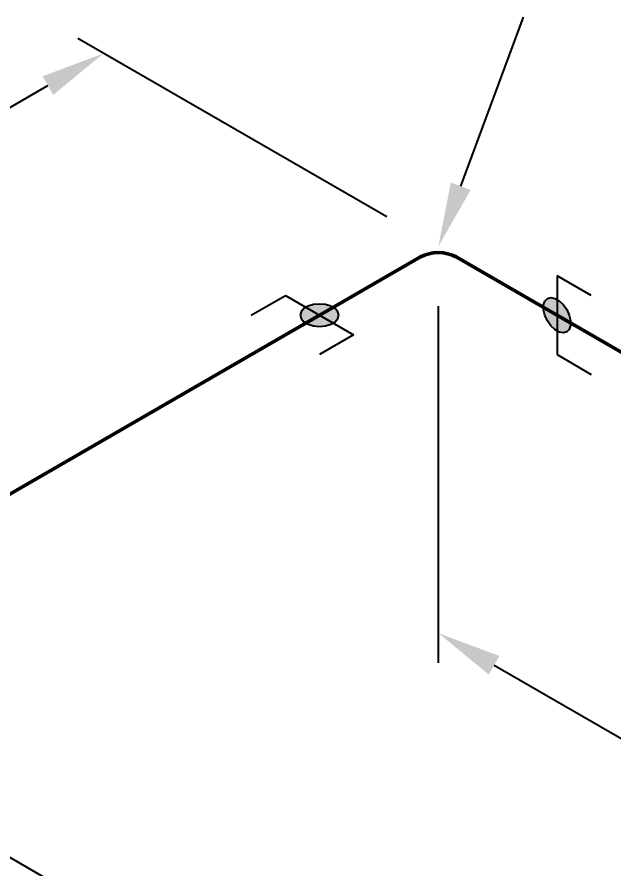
# Model space of a CAD drawing. Header units: millimetres. Extents: x 0 to 594, y 0 to 420.
# Drawn here: x 176.93 to 200.11, y 291.94 to 325 of the extents above; entities that cross this region are included whole.
import ezdxf
from ezdxf import colors
from ezdxf.entities.mleader import LeaderData, LeaderLine
from ezdxf.math import Vec2, Vec3

# ---------------------------------------------------------------- set-up
doc = ezdxf.new("R2010")
doc.units = ezdxf.units.MM
doc.header["$LTSCALE"] = 0.25
for name, color, linetype in [('용접', 1, 'Continuous'), ('주석', 7, 'Continuous'), ('치수', 1, 'Continuous')]:
    doc.layers.add(name, color=color, linetype=linetype)
doc.layers.add('파이프 작은 보어', color=30, linetype='Continuous', lineweight=50)
doc.styles.add('AdskIsoMetric', font='arial.ttf', dxfattribs={"width": 0.8, "height": 2.5})
doc.styles.add('AdskIsoMetric-30', font='arial.ttf', dxfattribs={"width": 0.8, "height": 2.5})
doc.styles.get("Standard").update_dxf_attribs({"font": 'arial.ttf'})
doc.dimstyles.new('AdskIsoMetric', dxfattribs={"dimtxt": 2.5, "dimasz": 2.5, "dimexe": 1, "dimexo": 2, "dimgap": 0.8, "dimtad": 1, "dimdec": 0, "dimrnd": 1, "dimzin": 0, "dimdsep": 46, "dimtxsty": 'AdskIsoMetric', "dimcen": 0, "dimclrt": 7, "dimadec": 0, "dimazin": 0, "dimtfac": 1, "dimtdec": 0, "dimtmove": 1, "dimatfit": 3, "dimfxl": 0, "dimfrac": 2, "dimtolj": 1, "dimtzin": 0, "dimarcsym": 0})

# ---------------------------------------------------------------- blocks, each defined once
blk = doc.blocks.new('*D65')
at = {"layer": 'Defpoints', "color": 0}
for p in [(193.288, 316.091), (214.207, 304.013), (214.207, 289.013)]:
    blk.add_point(p, dxfattribs=at)
at = {"layer": '치수', "color": 0, "lineweight": -2}
for p, q in [((193.288, 313.781), (193.288, 299.936)), ((214.207, 301.704), (214.207, 287.858)), ((195.453, 299.841), (212.042, 290.263))]:
    blk.add_line(p, q, dxfattribs=at)
at = {"layer": '치수', "color": 0}
for points in [[(195.662, 300.202), (195.245, 299.48), (193.288, 301.091)], [(212.25, 290.624), (211.834, 289.902), (214.207, 289.013)]]:
    blk.add_solid(points, dxfattribs=at)
at = {"layer": '치수', "color": 7, "insert": (203.748, 297.644), "char_height": 2.5, "attachment_point": 5, "rotation": 330, "style": 'AdskIsoMetric-30'}
blk.add_mtext('\\A1;424', dxfattribs=at)
blk = doc.blocks.new('*D66')
at = {"layer": 'Defpoints', "color": 0}
for p in [(180.298, 323.591), (193.288, 316.091), (151.45, 291.936)]:
    blk.add_point(p, dxfattribs=at)
at = {"layer": '치수', "color": 0, "lineweight": -2}
for p, q in [((191.288, 317.245), (179.298, 324.168)), ((140.625, 300.686), (178.133, 322.341))]:
    blk.add_line(p, q, dxfattribs=at)
at = {"layer": '치수', "color": 0}
for points in [[(177.924, 322.702), (178.341, 321.98), (180.298, 323.591)], [(140.416, 301.046), (140.833, 300.325), (138.46, 299.436)]]:
    blk.add_solid(points, dxfattribs=at)
at = {"layer": '치수', "color": 7, "insert": (157.112, 312.822), "char_height": 2.5, "attachment_point": 5, "rotation": 30, "style": 'AdskIsoMetric-30'}
blk.add_mtext('\\A1;1034', dxfattribs=at)
blk = doc.blocks.new('*D74')
at = {"layer": 'Defpoints', "color": 0}
for p in [(151.45, 306.936), (151.45, 291.936), (193.288, 267.78)]:
    blk.add_point(p, dxfattribs=at)
at = {"layer": '치수', "color": 0, "lineweight": -2}
for p, q in [((151.45, 294.245), (151.45, 308.09)), ((191.123, 284.03), (153.615, 305.686)), ((193.288, 270.09), (193.288, 283.935))]:
    blk.add_line(p, q, dxfattribs=at)
at = {"layer": '치수', "color": 0}
for points in [[(153.823, 306.046), (153.407, 305.325), (151.45, 306.936)], [(191.331, 284.391), (190.915, 283.67), (193.288, 282.78)]]:
    blk.add_solid(points, dxfattribs=at)
at = {"layer": '치수', "color": 7, "insert": (172.369, 297.476), "char_height": 2.5, "attachment_point": 5, "rotation": 330, "style": 'AdskIsoMetric-30'}
blk.add_mtext('\\A1;894', dxfattribs=at)
blk = doc.blocks.new('엘보우-17-Iso2DSkew90')
at = {"color": 0, "linetype": 'ByBlock', "lineweight": -2, "extrusion": (3.07394e-10, -0.816497, -0.57735)}
for p, q in [((-5.303, -3.062), (-0.691, -0.399)), ((0.691, -0.399), (5.303, -3.062))]:
    blk.add_line(p, q, dxfattribs=at)
at = {"linetype": 'ByBlock', "extrusion": (4.92634e-17, 1.11022e-16, -1)}
blk.add_ellipse((0, -0.798), major_axis=(-0.977, 0), ratio=0.57735, start_param=0.785398, end_param=2.356194, dxfattribs=at)
blk = doc.blocks.new('SocketWeld-2-IsoRight')
blk.add_hatch(color=256).paths.add_polyline_path([(0.0055, -0.0435), (0.0057, -0.0436), (0.006, -0.0436), (0.0062, -0.0436), (0.0064, -0.0437), (0.0066, -0.0437), (0.0068, -0.0438), (0.007, -0.0438), (0.0072, -0.0439), (0.0075, -0.0439), (0.0077, -0.0439), (0.0079, -0.044), (0.0081, -0.044), (0.0083, -0.0441), (0.0085, -0.0441), (0.0088, -0.0442), (0.009, -0.0442), (0.0092, -0.0443), (0.0094, -0.0443), (0.0096, -0.0443), (0.0098, -0.0444), (0.01, -0.0444), (0.0103, -0.0445), (0.0105, -0.0445), (0.0107, -0.0446), (0.0109, -0.0446), (0.0111, -0.0446), (0.0113, -0.0447), (0.0115, -0.0447), (0.0118, -0.0448), (0.012, -0.0448), (0.0122, -0.0449), (0.0124, -0.0449), (0.0126, -0.0449), (0.0128, -0.045), (0.013, -0.045), (0.0133, -0.0451), (0.0135, -0.0451), (0.0137, -0.0452), (0.0139, -0.0452), (0.0141, -0.0453), (0.0143, -0.0453), (0.0145, -0.0453), (0.0148, -0.0454), (0.015, -0.0454), (0.0152, -0.0455), (0.0154, -0.0455), (0.0156, -0.0456), (0.0158, -0.0456), (0.0161, -0.0456), (0.0161, -0.0456), (0.0162, -0.0456), (0.0164, -0.0455), (0.0166, -0.0455), (0.0168, -0.0455), (0.017, -0.0454), (0.0171, -0.0454), (0.0173, -0.0453), (0.0175, -0.0453), (0.0177, -0.0452), (0.0179, -0.0452), (0.0181, -0.0451), (0.0182, -0.0451), (0.0184, -0.045), (0.0186, -0.045), (0.0188, -0.0449), (0.019, -0.0449), (0.0192, -0.0448), (0.0193, -0.0448), (0.0195, -0.0447), (0.0197, -0.0447), (0.0199, -0.0446), (0.0201, -0.0446), (0.0203, -0.0445), (0.0204, -0.0445), (0.0206, -0.0444), (0.0208, -0.0444), (0.021, -0.0444), (0.0212, -0.0443), (0.0213, -0.0443), (0.0215, -0.0442), (0.0217, -0.0442), (0.0219, -0.0441), (0.0221, -0.0441), (0.0223, -0.044), (0.0224, -0.044), (0.0226, -0.0439), (0.0228, -0.0439), (0.023, -0.0438), (0.0232, -0.0438), (0.0234, -0.0437), (0.0235, -0.0437), (0.0237, -0.0436), (0.0239, -0.0436), (0.0241, -0.0435), (0.0243, -0.0435), (0.0245, -0.0434), (0.0246, -0.0434), (0.0248, -0.0433), (0.025, -0.0433), (0.025, -0.0433), (0.0251, -0.0432), (0.0253, -0.043), (0.0254, -0.0429), (0.0255, -0.0428), (0.0257, -0.0426), (0.0258, -0.0425), (0.0259, -0.0424), (0.0261, -0.0422), (0.0262, -0.0421), (0.0263, -0.042), (0.0265, -0.0418), (0.0266, -0.0417), (0.0267, -0.0416), (0.0269, -0.0414), (0.027, -0.0413), (0.0271, -0.0412), (0.0273, -0.041), (0.0274, -0.0409), (0.0275, -0.0408), (0.0277, -0.0406), (0.0278, -0.0405), (0.0279, -0.0403), (0.0281, -0.0402), (0.0282, -0.0401), (0.0283, -0.0399), (0.0284, -0.0398), (0.0286, -0.0397), (0.0287, -0.0395), (0.0288, -0.0394), (0.029, -0.0393), (0.0291, -0.0391), (0.0292, -0.039), (0.0294, -0.0389), (0.0295, -0.0387), (0.0296, -0.0386), (0.0298, -0.0385), (0.0299, -0.0383), (0.03, -0.0382), (0.0302, -0.0381), (0.0303, -0.0379), (0.0304, -0.0378), (0.0306, -0.0377), (0.0307, -0.0375), (0.0308, -0.0374), (0.031, -0.0373), (0.0311, -0.0371), (0.0312, -0.037), (0.0314, -0.0369), (0.0315, -0.0367), (0.0315, -0.0367), (0.0316, -0.0365), (0.0316, -0.0363), (0.0317, -0.0361), (0.0318, -0.0359), (0.0319, -0.0357), (0.0319, -0.0355), (0.032, -0.0353), (0.0321, -0.0351), (0.0321, -0.0349), (0.0322, -0.0346), (0.0323, -0.0344), (0.0323, -0.0342), (0.0324, -0.034), (0.0325, -0.0338), (0.0325, -0.0336), (0.0326, -0.0334), (0.0327, -0.0332), (0.0328, -0.033), (0.0328, -0.0328), (0.0329, -0.0326), (0.033, -0.0324), (0.033, -0.0322), (0.0331, -0.0319), (0.0332, -0.0317), (0.0332, -0.0315), (0.0333, -0.0313), (0.0334, -0.0311), (0.0335, -0.0309), (0.0335, -0.0307), (0.0336, -0.0305), (0.0337, -0.0303), (0.0337, -0.0301), (0.0338, -0.0299), (0.0339, -0.0297), (0.0339, -0.0295), (0.034, -0.0292), (0.0341, -0.029), (0.0342, -0.0288), (0.0342, -0.0286), (0.0343, -0.0284), (0.0344, -0.0282), (0.0344, -0.028), (0.0345, -0.0278), (0.0346, -0.0276), (0.0346, -0.0274), (0.0347, -0.0272), (0.0348, -0.027), (0.0349, -0.0268), (0.0349, -0.0265), (0.0349, -0.0265), (0.0349, -0.0263), (0.0349, -0.026), (0.0349, -0.0258), (0.0349, -0.0255), (0.0349, -0.0252), (0.0349, -0.025), (0.0349, -0.0247), (0.0349, -0.0245), (0.0349, -0.0242), (0.0349, -0.0239), (0.0349, -0.0237), (0.0349, -0.0234), (0.0349, -0.0232), (0.0349, -0.0229), (0.0349, -0.0226), (0.0349, -0.0224), (0.0349, -0.0221), (0.0349, -0.0219), (0.0349, -0.0216), (0.0349, -0.0213), (0.0349, -0.0211), (0.0349, -0.0208), (0.0349, -0.0206), (0.0349, -0.0203), (0.0349, -0.02), (0.0349, -0.0198), (0.0349, -0.0195), (0.0349, -0.0192), (0.0349, -0.019), (0.0349, -0.0187), (0.0349, -0.0185), (0.0349, -0.0182), (0.0349, -0.0179), (0.0349, -0.0177), (0.0349, -0.0174), (0.0349, -0.0172), (0.0349, -0.0169), (0.0349, -0.0166), (0.0349, -0.0164), (0.0349, -0.0161), (0.0349, -0.0159), (0.0349, -0.0156), (0.0349, -0.0153), (0.0349, -0.0151), (0.0349, -0.0148), (0.0349, -0.0146), (0.0349, -0.0143), (0.0349, -0.014), (0.0349, -0.0138), (0.0349, -0.0138), (0.0349, -0.0135), (0.0348, -0.0132), (0.0347, -0.0129), (0.0346, -0.0126), (0.0346, -0.0123), (0.0345, -0.012), (0.0344, -0.0118), (0.0344, -0.0115), (0.0343, -0.0112), (0.0342, -0.0109), (0.0342, -0.0106), (0.0341, -0.0103), (0.034, -0.01), (0.0339, -0.0097), (0.0339, -0.0095), (0.0338, -0.0092), (0.0337, -0.0089), (0.0337, -0.0086), (0.0336, -0.0083), (0.0335, -0.008), (0.0335, -0.0077), (0.0334, -0.0074), (0.0333, -0.0071), (0.0332, -0.0069), (0.0332, -0.0066), (0.0331, -0.0063), (0.033, -0.006), (0.033, -0.0057), (0.0329, -0.0054), (0.0328, -0.0051), (0.0328, -0.0048), (0.0327, -0.0046), (0.0326, -0.0043), (0.0325, -0.004), (0.0325, -0.0037), (0.0324, -0.0034), (0.0323, -0.0031), (0.0323, -0.0028), (0.0322, -0.0025), (0.0321, -0.0022), (0.0321, -0.002), (0.032, -0.0017), (0.0319, -0.0014), (0.0319, -0.0011), (0.0318, -0.0008), (0.0317, -0.0005), (0.0316, -0.0002), (0.0316, 0.0001), (0.0315, 0.0003), (0.0315, 0.0003), (0.0314, 0.0006), (0.0312, 0.0009), (0.0311, 0.0012), (0.031, 0.0015), (0.0308, 0.0018), (0.0307, 0.0021), (0.0306, 0.0024), (0.0304, 0.0026), (0.0303, 0.0029), (0.0302, 0.0032), (0.03, 0.0035), (0.0299, 0.0038), (0.0298, 0.0041), (0.0296, 0.0044), (0.0295, 0.0047), (0.0294, 0.0049), (0.0292, 0.0052), (0.0291, 0.0055), (0.029, 0.0058), (0.0288, 0.0061), (0.0287, 0.0064), (0.0286, 0.0067), (0.0284, 0.007), (0.0283, 0.0072), (0.0282, 0.0075), (0.0281, 0.0078), (0.0279, 0.0081), (0.0278, 0.0084), (0.0277, 0.0087), (0.0275, 0.009), (0.0274, 0.0093), (0.0273, 0.0095), (0.0271, 0.0098), (0.027, 0.0101), (0.0269, 0.0104), (0.0267, 0.0107), (0.0266, 0.011), (0.0265, 0.0113), (0.0263, 0.0116), (0.0262, 0.0118), (0.0261, 0.0121), (0.0259, 0.0124), (0.0258, 0.0127), (0.0257, 0.013), (0.0255, 0.0133), (0.0254, 0.0136), (0.0253, 0.0139), (0.0251, 0.0141), (0.025, 0.0144), (0.025, 0.0144), (0.0248, 0.0147), (0.0246, 0.015), (0.0245, 0.0152), (0.0243, 0.0155), (0.0241, 0.0157), (0.0239, 0.016), (0.0237, 0.0162), (0.0235, 0.0165), (0.0234, 0.0168), (0.0232, 0.017), (0.023, 0.0173), (0.0228, 0.0175), (0.0226, 0.0178), (0.0224, 0.0181), (0.0223, 0.0183), (0.0221, 0.0186), (0.0219, 0.0188), (0.0217, 0.0191), (0.0215, 0.0193), (0.0213, 0.0196), (0.0212, 0.0199), (0.021, 0.0201), (0.0208, 0.0204), (0.0206, 0.0206), (0.0204, 0.0209), (0.0203, 0.0212), (0.0201, 0.0214), (0.0199, 0.0217), (0.0197, 0.0219), (0.0195, 0.0222), (0.0193, 0.0225), (0.0192, 0.0227), (0.019, 0.023), (0.0188, 0.0232), (0.0186, 0.0235), (0.0184, 0.0237), (0.0182, 0.024), (0.0181, 0.0243), (0.0179, 0.0245), (0.0177, 0.0248), (0.0175, 0.025), (0.0173, 0.0253), (0.0171, 0.0256), (0.017, 0.0258), (0.0168, 0.0261), (0.0166, 0.0263), (0.0164, 0.0266), (0.0162, 0.0268), (0.0161, 0.0271), (0.0161, 0.0271), (0.0158, 0.0273), (0.0156, 0.0275), (0.0154, 0.0277), (0.0152, 0.0279), (0.015, 0.0281), (0.0148, 0.0283), (0.0145, 0.0285), (0.0143, 0.0287), (0.0141, 0.0289), (0.0139, 0.0292), (0.0137, 0.0294), (0.0135, 0.0296), (0.0133, 0.0298), (0.013, 0.03), (0.0128, 0.0302), (0.0126, 0.0304), (0.0124, 0.0306), (0.0122, 0.0308), (0.012, 0.031), (0.0118, 0.0312), (0.0115, 0.0314), (0.0113, 0.0316), (0.0111, 0.0318), (0.0109, 0.032), (0.0107, 0.0322), (0.0105, 0.0324), (0.0103, 0.0326), (0.01, 0.0328), (0.0098, 0.033), (0.0096, 0.0332), (0.0094, 0.0334), (0.0092, 0.0337), (0.009, 0.0339), (0.0088, 0.0341), (0.0085, 0.0343), (0.0083, 0.0345), (0.0081, 0.0347), (0.0079, 0.0349), (0.0077, 0.0351), (0.0075, 0.0353), (0.0072, 0.0355), (0.007, 0.0357), (0.0068, 0.0359), (0.0066, 0.0361), (0.0064, 0.0363), (0.0062, 0.0365), (0.006, 0.0367), (0.0057, 0.0369), (0.0055, 0.0371), (0.0055, 0.0371), (0.0053, 0.0373), (0.0051, 0.0374), (0.0049, 0.0375), (0.0046, 0.0377), (0.0044, 0.0378), (0.0042, 0.0379), (0.004, 0.038), (0.0037, 0.0382), (0.0035, 0.0383), (0.0033, 0.0384), (0.003, 0.0386), (0.0028, 0.0387), (0.0026, 0.0388), (0.0024, 0.039), (0.0021, 0.0391), (0.0019, 0.0392), (0.0017, 0.0393), (0.0015, 0.0395), (0.0012, 0.0396), (0.001, 0.0397), (0.0008, 0.0399), (0.0006, 0.04), (0.0003, 0.0401), (0.0001, 0.0403), (-0.0001, 0.0404), (-0.0003, 0.0405), (-0.0006, 0.0406), (-0.0008, 0.0408), (-0.001, 0.0409), (-0.0012, 0.041), (-0.0015, 0.0412), (-0.0017, 0.0413), (-0.0019, 0.0414), (-0.0021, 0.0416), (-0.0024, 0.0417), (-0.0026, 0.0418), (-0.0028, 0.042), (-0.003, 0.0421), (-0.0033, 0.0422), (-0.0035, 0.0423), (-0.0037, 0.0425), (-0.004, 0.0426), (-0.0042, 0.0427), (-0.0044, 0.0429), (-0.0046, 0.043), (-0.0049, 0.0431), (-0.0051, 0.0433), (-0.0053, 0.0434), (-0.0055, 0.0435), (-0.0055, 0.0435), (-0.0057, 0.0436), (-0.006, 0.0436), (-0.0062, 0.0436), (-0.0064, 0.0437), (-0.0066, 0.0437), (-0.0068, 0.0438), (-0.007, 0.0438), (-0.0072, 0.0439), (-0.0075, 0.0439), (-0.0077, 0.0439), (-0.0079, 0.044), (-0.0081, 0.044), (-0.0083, 0.0441), (-0.0085, 0.0441), (-0.0088, 0.0442), (-0.009, 0.0442), (-0.0092, 0.0443), (-0.0094, 0.0443), (-0.0096, 0.0443), (-0.0098, 0.0444), (-0.01, 0.0444), (-0.0103, 0.0445), (-0.0105, 0.0445), (-0.0107, 0.0446), (-0.0109, 0.0446), (-0.0111, 0.0446), (-0.0113, 0.0447), (-0.0115, 0.0447), (-0.0118, 0.0448), (-0.012, 0.0448), (-0.0122, 0.0449), (-0.0124, 0.0449), (-0.0126, 0.0449), (-0.0128, 0.045), (-0.013, 0.045), (-0.0133, 0.0451), (-0.0135, 0.0451), (-0.0137, 0.0452), (-0.0139, 0.0452), (-0.0141, 0.0453), (-0.0143, 0.0453), (-0.0145, 0.0453), (-0.0148, 0.0454), (-0.015, 0.0454), (-0.0152, 0.0455), (-0.0154, 0.0455), (-0.0156, 0.0456), (-0.0158, 0.0456), (-0.0161, 0.0456), (-0.0161, 0.0456), (-0.0162, 0.0456), (-0.0164, 0.0455), (-0.0166, 0.0455), (-0.0168, 0.0455), (-0.017, 0.0454), (-0.0171, 0.0454), (-0.0173, 0.0453), (-0.0175, 0.0453), (-0.0177, 0.0452), (-0.0179, 0.0452), (-0.0181, 0.0451), (-0.0182, 0.0451), (-0.0184, 0.045), (-0.0186, 0.045), (-0.0188, 0.0449), (-0.019, 0.0449), (-0.0192, 0.0448), (-0.0193, 0.0448), (-0.0195, 0.0447), (-0.0197, 0.0447), (-0.0199, 0.0446), (-0.0201, 0.0446), (-0.0203, 0.0445), (-0.0204, 0.0445), (-0.0206, 0.0444), (-0.0208, 0.0444), (-0.021, 0.0444), (-0.0212, 0.0443), (-0.0213, 0.0443), (-0.0215, 0.0442), (-0.0217, 0.0442), (-0.0219, 0.0441), (-0.0221, 0.0441), (-0.0223, 0.044), (-0.0224, 0.044), (-0.0226, 0.0439), (-0.0228, 0.0439), (-0.023, 0.0438), (-0.0232, 0.0438), (-0.0234, 0.0437), (-0.0235, 0.0437), (-0.0237, 0.0436), (-0.0239, 0.0436), (-0.0241, 0.0435), (-0.0243, 0.0435), (-0.0245, 0.0434), (-0.0246, 0.0434), (-0.0248, 0.0433), (-0.025, 0.0433), (-0.025, 0.0433), (-0.0251, 0.0432), (-0.0253, 0.043), (-0.0254, 0.0429), (-0.0255, 0.0428), (-0.0257, 0.0426), (-0.0258, 0.0425), (-0.0259, 0.0424), (-0.0261, 0.0422), (-0.0262, 0.0421), (-0.0263, 0.042), (-0.0265, 0.0418), (-0.0266, 0.0417), (-0.0267, 0.0416), (-0.0269, 0.0414), (-0.027, 0.0413), (-0.0271, 0.0412), (-0.0273, 0.041), (-0.0274, 0.0409), (-0.0275, 0.0408), (-0.0277, 0.0406), (-0.0278, 0.0405), (-0.0279, 0.0403), (-0.0281, 0.0402), (-0.0282, 0.0401), (-0.0283, 0.0399), (-0.0284, 0.0398), (-0.0286, 0.0397), (-0.0287, 0.0395), (-0.0288, 0.0394), (-0.029, 0.0393), (-0.0291, 0.0391), (-0.0292, 0.039), (-0.0294, 0.0389), (-0.0295, 0.0387), (-0.0296, 0.0386), (-0.0298, 0.0385), (-0.0299, 0.0383), (-0.03, 0.0382), (-0.0302, 0.0381), (-0.0303, 0.0379), (-0.0304, 0.0378), (-0.0306, 0.0377), (-0.0307, 0.0375), (-0.0308, 0.0374), (-0.031, 0.0373), (-0.0311, 0.0371), (-0.0312, 0.037), (-0.0314, 0.0369), (-0.0315, 0.0367), (-0.0315, 0.0367), (-0.0316, 0.0365), (-0.0316, 0.0363), (-0.0317, 0.0361), (-0.0318, 0.0359), (-0.0319, 0.0357), (-0.0319, 0.0355), (-0.032, 0.0353), (-0.0321, 0.0351), (-0.0321, 0.0349), (-0.0322, 0.0346), (-0.0323, 0.0344), (-0.0323, 0.0342), (-0.0324, 0.034), (-0.0325, 0.0338), (-0.0325, 0.0336), (-0.0326, 0.0334), (-0.0327, 0.0332), (-0.0328, 0.033), (-0.0328, 0.0328), (-0.0329, 0.0326), (-0.033, 0.0324), (-0.033, 0.0322), (-0.0331, 0.0319), (-0.0332, 0.0317), (-0.0332, 0.0315), (-0.0333, 0.0313), (-0.0334, 0.0311), (-0.0335, 0.0309), (-0.0335, 0.0307), (-0.0336, 0.0305), (-0.0337, 0.0303), (-0.0337, 0.0301), (-0.0338, 0.0299), (-0.0339, 0.0297), (-0.0339, 0.0295), (-0.034, 0.0292), (-0.0341, 0.029), (-0.0342, 0.0288), (-0.0342, 0.0286), (-0.0343, 0.0284), (-0.0344, 0.0282), (-0.0344, 0.028), (-0.0345, 0.0278), (-0.0346, 0.0276), (-0.0346, 0.0274), (-0.0347, 0.0272), (-0.0348, 0.027), (-0.0349, 0.0268), (-0.0349, 0.0265), (-0.0349, 0.0265), (-0.0349, 0.0263), (-0.0349, 0.026), (-0.0349, 0.0258), (-0.0349, 0.0255), (-0.0349, 0.0252), (-0.0349, 0.025), (-0.0349, 0.0247), (-0.0349, 0.0245), (-0.0349, 0.0242), (-0.0349, 0.0239), (-0.0349, 0.0237), (-0.0349, 0.0234), (-0.0349, 0.0232), (-0.0349, 0.0229), (-0.0349, 0.0226), (-0.0349, 0.0224), (-0.0349, 0.0221), (-0.0349, 0.0219), (-0.0349, 0.0216), (-0.0349, 0.0213), (-0.0349, 0.0211), (-0.0349, 0.0208), (-0.0349, 0.0206), (-0.0349, 0.0203), (-0.0349, 0.02), (-0.0349, 0.0198), (-0.0349, 0.0195), (-0.0349, 0.0192), (-0.0349, 0.019), (-0.0349, 0.0187), (-0.0349, 0.0185), (-0.0349, 0.0182), (-0.0349, 0.0179), (-0.0349, 0.0177), (-0.0349, 0.0174), (-0.0349, 0.0172), (-0.0349, 0.0169), (-0.0349, 0.0166), (-0.0349, 0.0164), (-0.0349, 0.0161), (-0.0349, 0.0159), (-0.0349, 0.0156), (-0.0349, 0.0153), (-0.0349, 0.0151), (-0.0349, 0.0148), (-0.0349, 0.0146), (-0.0349, 0.0143), (-0.0349, 0.014), (-0.0349, 0.0138), (-0.0349, 0.0138), (-0.0349, 0.0135), (-0.0348, 0.0132), (-0.0347, 0.0129), (-0.0346, 0.0126), (-0.0346, 0.0123), (-0.0345, 0.012), (-0.0344, 0.0118), (-0.0344, 0.0115), (-0.0343, 0.0112), (-0.0342, 0.0109), (-0.0342, 0.0106), (-0.0341, 0.0103), (-0.034, 0.01), (-0.0339, 0.0097), (-0.0339, 0.0095), (-0.0338, 0.0092), (-0.0337, 0.0089), (-0.0337, 0.0086), (-0.0336, 0.0083), (-0.0335, 0.008), (-0.0335, 0.0077), (-0.0334, 0.0074), (-0.0333, 0.0071), (-0.0332, 0.0069), (-0.0332, 0.0066), (-0.0331, 0.0063), (-0.033, 0.006), (-0.033, 0.0057), (-0.0329, 0.0054), (-0.0328, 0.0051), (-0.0328, 0.0048), (-0.0327, 0.0046), (-0.0326, 0.0043), (-0.0325, 0.004), (-0.0325, 0.0037), (-0.0324, 0.0034), (-0.0323, 0.0031), (-0.0323, 0.0028), (-0.0322, 0.0025), (-0.0321, 0.0022), (-0.0321, 0.002), (-0.032, 0.0017), (-0.0319, 0.0014), (-0.0319, 0.0011), (-0.0318, 0.0008), (-0.0317, 0.0005), (-0.0316, 0.0002), (-0.0316, -0.0001), (-0.0315, -0.0003), (-0.0315, -0.0003), (-0.0314, -0.0006), (-0.0312, -0.0009), (-0.0311, -0.0012), (-0.031, -0.0015), (-0.0308, -0.0018), (-0.0307, -0.0021), (-0.0306, -0.0024), (-0.0304, -0.0026), (-0.0303, -0.0029), (-0.0302, -0.0032), (-0.03, -0.0035), (-0.0299, -0.0038), (-0.0298, -0.0041), (-0.0296, -0.0044), (-0.0295, -0.0047), (-0.0294, -0.0049), (-0.0292, -0.0052), (-0.0291, -0.0055), (-0.029, -0.0058), (-0.0288, -0.0061), (-0.0287, -0.0064), (-0.0286, -0.0067), (-0.0284, -0.007), (-0.0283, -0.0072), (-0.0282, -0.0075), (-0.0281, -0.0078), (-0.0279, -0.0081), (-0.0278, -0.0084), (-0.0277, -0.0087), (-0.0275, -0.009), (-0.0274, -0.0093), (-0.0273, -0.0095), (-0.0271, -0.0098), (-0.027, -0.0101), (-0.0269, -0.0104), (-0.0267, -0.0107), (-0.0266, -0.011), (-0.0265, -0.0113), (-0.0263, -0.0116), (-0.0262, -0.0118), (-0.0261, -0.0121), (-0.0259, -0.0124), (-0.0258, -0.0127), (-0.0257, -0.013), (-0.0255, -0.0133), (-0.0254, -0.0136), (-0.0253, -0.0139), (-0.0251, -0.0141), (-0.025, -0.0144), (-0.025, -0.0144), (-0.0248, -0.0147), (-0.0246, -0.015), (-0.0245, -0.0152), (-0.0243, -0.0155), (-0.0241, -0.0157), (-0.0239, -0.016), (-0.0237, -0.0162), (-0.0235, -0.0165), (-0.0234, -0.0168), (-0.0232, -0.017), (-0.023, -0.0173), (-0.0228, -0.0175), (-0.0226, -0.0178), (-0.0224, -0.0181), (-0.0223, -0.0183), (-0.0221, -0.0186), (-0.0219, -0.0188), (-0.0217, -0.0191), (-0.0215, -0.0193), (-0.0213, -0.0196), (-0.0212, -0.0199), (-0.021, -0.0201), (-0.0208, -0.0204), (-0.0206, -0.0206), (-0.0204, -0.0209), (-0.0203, -0.0212), (-0.0201, -0.0214), (-0.0199, -0.0217), (-0.0197, -0.0219), (-0.0195, -0.0222), (-0.0193, -0.0225), (-0.0192, -0.0227), (-0.019, -0.023), (-0.0188, -0.0232), (-0.0186, -0.0235), (-0.0184, -0.0237), (-0.0182, -0.024), (-0.0181, -0.0243), (-0.0179, -0.0245), (-0.0177, -0.0248), (-0.0175, -0.025), (-0.0173, -0.0253), (-0.0171, -0.0256), (-0.017, -0.0258), (-0.0168, -0.0261), (-0.0166, -0.0263), (-0.0164, -0.0266), (-0.0162, -0.0268), (-0.0161, -0.0271), (-0.0161, -0.0271), (-0.0158, -0.0273), (-0.0156, -0.0275), (-0.0154, -0.0277), (-0.0152, -0.0279), (-0.015, -0.0281), (-0.0148, -0.0283), (-0.0145, -0.0285), (-0.0143, -0.0287), (-0.0141, -0.0289), (-0.0139, -0.0292), (-0.0137, -0.0294), (-0.0135, -0.0296), (-0.0133, -0.0298), (-0.013, -0.03), (-0.0128, -0.0302), (-0.0126, -0.0304), (-0.0124, -0.0306), (-0.0122, -0.0308), (-0.012, -0.031), (-0.0118, -0.0312), (-0.0115, -0.0314), (-0.0113, -0.0316), (-0.0111, -0.0318), (-0.0109, -0.032), (-0.0107, -0.0322), (-0.0105, -0.0324), (-0.0103, -0.0326), (-0.01, -0.0328), (-0.0098, -0.033), (-0.0096, -0.0332), (-0.0094, -0.0334), (-0.0092, -0.0337), (-0.009, -0.0339), (-0.0088, -0.0341), (-0.0085, -0.0343), (-0.0083, -0.0345), (-0.0081, -0.0347), (-0.0079, -0.0349), (-0.0077, -0.0351), (-0.0075, -0.0353), (-0.0072, -0.0355), (-0.007, -0.0357), (-0.0068, -0.0359), (-0.0066, -0.0361), (-0.0064, -0.0363), (-0.0062, -0.0365), (-0.006, -0.0367), (-0.0057, -0.0369), (-0.0055, -0.0371), (-0.0055, -0.0371), (-0.0053, -0.0373), (-0.0051, -0.0374), (-0.0049, -0.0375), (-0.0046, -0.0377), (-0.0044, -0.0378), (-0.0042, -0.0379), (-0.004, -0.038), (-0.0037, -0.0382), (-0.0035, -0.0383), (-0.0033, -0.0384), (-0.003, -0.0386), (-0.0028, -0.0387), (-0.0026, -0.0388), (-0.0024, -0.039), (-0.0021, -0.0391), (-0.0019, -0.0392), (-0.0017, -0.0393), (-0.0015, -0.0395), (-0.0012, -0.0396), (-0.001, -0.0397), (-0.0008, -0.0399), (-0.0006, -0.04), (-0.0003, -0.0401), (-0.0001, -0.0403), (0.0001, -0.0404), (0.0003, -0.0405), (0.0006, -0.0406), (0.0008, -0.0408), (0.001, -0.0409), (0.0012, -0.041), (0.0015, -0.0412), (0.0017, -0.0413), (0.0019, -0.0414), (0.0021, -0.0416), (0.0024, -0.0417), (0.0026, -0.0418), (0.0028, -0.042), (0.003, -0.0421), (0.0033, -0.0422), (0.0035, -0.0423), (0.0037, -0.0425), (0.004, -0.0426), (0.0042, -0.0427), (0.0044, -0.0429), (0.0046, -0.043), (0.0049, -0.0431), (0.0051, -0.0433), (0.0053, -0.0434)], flags=0)
at = {"color": 0, "linetype": 'ByBlock', "lineweight": -2, "extrusion": (-0.707107, -0.408248, 0.57735)}
for p, q in [((-0.0884, 0.1531), (0, 0.1021)), ((0, 0.1021), (0, -0.1021)), ((-0.0161, 0.0456), (-0.025, 0.0433)), ((-0.0055, 0.0435), (-0.0161, 0.0456)), ((-0.0315, 0.0367), (-0.0349, 0.0265)), ((-0.0349, 0.0265), (-0.0349, 0.0138)), ((-0.025, 0.0433), (-0.0315, 0.0367)), ((0.0055, 0.0371), (-0.0055, 0.0435)), ((0.0161, 0.0271), (0.0055, 0.0371)), ((0.025, 0.0144), (0.0161, 0.0271)), ((-0.0349, 0.0138), (-0.0315, -0.0003)), ((0.0315, 0.0003), (0.025, 0.0144)), ((0.0349, -0.0138), (0.0315, 0.0003)), ((-0.0315, -0.0003), (-0.025, -0.0144)), ((-0.025, -0.0144), (-0.0161, -0.0271)), ((0.0349, -0.0265), (0.0349, -0.0138)), ((-0.0161, -0.0271), (-0.0055, -0.0371)), ((-0.0055, -0.0371), (0.0055, -0.0435)), ((0.0055, -0.0435), (0.0161, -0.0456)), ((0.0161, -0.0456), (0.025, -0.0433)), ((0.025, -0.0433), (0.0315, -0.0367)), ((0.0315, -0.0367), (0.0349, -0.0265)), ((0, -0.1021), (-0.0884, -0.051))]:
    blk.add_line(p, q, dxfattribs=at)
blk = doc.blocks.new('SocketWeld-1-IsoRight')
blk.add_hatch(color=256).paths.add_polyline_path([(0.0055, 0.0371), (0.0057, 0.0369), (0.006, 0.0367), (0.0062, 0.0365), (0.0064, 0.0363), (0.0066, 0.0361), (0.0068, 0.0359), (0.007, 0.0357), (0.0072, 0.0355), (0.0075, 0.0353), (0.0077, 0.0351), (0.0079, 0.0349), (0.0081, 0.0347), (0.0083, 0.0345), (0.0085, 0.0343), (0.0088, 0.0341), (0.009, 0.0339), (0.0092, 0.0337), (0.0094, 0.0334), (0.0096, 0.0332), (0.0098, 0.033), (0.01, 0.0328), (0.0103, 0.0326), (0.0105, 0.0324), (0.0107, 0.0322), (0.0109, 0.032), (0.0111, 0.0318), (0.0113, 0.0316), (0.0115, 0.0314), (0.0118, 0.0312), (0.012, 0.031), (0.0122, 0.0308), (0.0124, 0.0306), (0.0126, 0.0304), (0.0128, 0.0302), (0.013, 0.03), (0.0133, 0.0298), (0.0135, 0.0296), (0.0137, 0.0294), (0.0139, 0.0292), (0.0141, 0.0289), (0.0143, 0.0287), (0.0145, 0.0285), (0.0148, 0.0283), (0.015, 0.0281), (0.0152, 0.0279), (0.0154, 0.0277), (0.0156, 0.0275), (0.0158, 0.0273), (0.0161, 0.0271), (0.0161, 0.0271), (0.0162, 0.0268), (0.0164, 0.0266), (0.0166, 0.0263), (0.0168, 0.0261), (0.017, 0.0258), (0.0171, 0.0256), (0.0173, 0.0253), (0.0175, 0.025), (0.0177, 0.0248), (0.0179, 0.0245), (0.0181, 0.0243), (0.0182, 0.024), (0.0184, 0.0237), (0.0186, 0.0235), (0.0188, 0.0232), (0.019, 0.023), (0.0192, 0.0227), (0.0193, 0.0225), (0.0195, 0.0222), (0.0197, 0.0219), (0.0199, 0.0217), (0.0201, 0.0214), (0.0203, 0.0212), (0.0204, 0.0209), (0.0206, 0.0206), (0.0208, 0.0204), (0.021, 0.0201), (0.0212, 0.0199), (0.0213, 0.0196), (0.0215, 0.0193), (0.0217, 0.0191), (0.0219, 0.0188), (0.0221, 0.0186), (0.0223, 0.0183), (0.0224, 0.0181), (0.0226, 0.0178), (0.0228, 0.0175), (0.023, 0.0173), (0.0232, 0.017), (0.0234, 0.0168), (0.0235, 0.0165), (0.0237, 0.0162), (0.0239, 0.016), (0.0241, 0.0157), (0.0243, 0.0155), (0.0245, 0.0152), (0.0246, 0.015), (0.0248, 0.0147), (0.025, 0.0144), (0.025, 0.0144), (0.0251, 0.0141), (0.0253, 0.0139), (0.0254, 0.0136), (0.0255, 0.0133), (0.0257, 0.013), (0.0258, 0.0127), (0.0259, 0.0124), (0.0261, 0.0121), (0.0262, 0.0118), (0.0263, 0.0116), (0.0265, 0.0113), (0.0266, 0.011), (0.0267, 0.0107), (0.0269, 0.0104), (0.027, 0.0101), (0.0271, 0.0098), (0.0273, 0.0095), (0.0274, 0.0093), (0.0275, 0.009), (0.0277, 0.0087), (0.0278, 0.0084), (0.0279, 0.0081), (0.0281, 0.0078), (0.0282, 0.0075), (0.0283, 0.0072), (0.0284, 0.007), (0.0286, 0.0067), (0.0287, 0.0064), (0.0288, 0.0061), (0.029, 0.0058), (0.0291, 0.0055), (0.0292, 0.0052), (0.0294, 0.0049), (0.0295, 0.0047), (0.0296, 0.0044), (0.0298, 0.0041), (0.0299, 0.0038), (0.03, 0.0035), (0.0302, 0.0032), (0.0303, 0.0029), (0.0304, 0.0026), (0.0306, 0.0024), (0.0307, 0.0021), (0.0308, 0.0018), (0.031, 0.0015), (0.0311, 0.0012), (0.0312, 0.0009), (0.0314, 0.0006), (0.0315, 0.0003), (0.0315, 0.0003), (0.0316, 0.0001), (0.0316, -0.0002), (0.0317, -0.0005), (0.0318, -0.0008), (0.0319, -0.0011), (0.0319, -0.0014), (0.032, -0.0017), (0.0321, -0.002), (0.0321, -0.0022), (0.0322, -0.0025), (0.0323, -0.0028), (0.0323, -0.0031), (0.0324, -0.0034), (0.0325, -0.0037), (0.0325, -0.004), (0.0326, -0.0043), (0.0327, -0.0046), (0.0328, -0.0048), (0.0328, -0.0051), (0.0329, -0.0054), (0.033, -0.0057), (0.033, -0.006), (0.0331, -0.0063), (0.0332, -0.0066), (0.0332, -0.0069), (0.0333, -0.0071), (0.0334, -0.0074), (0.0335, -0.0077), (0.0335, -0.008), (0.0336, -0.0083), (0.0337, -0.0086), (0.0337, -0.0089), (0.0338, -0.0092), (0.0339, -0.0095), (0.0339, -0.0097), (0.034, -0.01), (0.0341, -0.0103), (0.0342, -0.0106), (0.0342, -0.0109), (0.0343, -0.0112), (0.0344, -0.0115), (0.0344, -0.0118), (0.0345, -0.012), (0.0346, -0.0123), (0.0346, -0.0126), (0.0347, -0.0129), (0.0348, -0.0132), (0.0349, -0.0135), (0.0349, -0.0138), (0.0349, -0.0138), (0.0349, -0.014), (0.0349, -0.0143), (0.0349, -0.0146), (0.0349, -0.0148), (0.0349, -0.0151), (0.0349, -0.0153), (0.0349, -0.0156), (0.0349, -0.0159), (0.0349, -0.0161), (0.0349, -0.0164), (0.0349, -0.0166), (0.0349, -0.0169), (0.0349, -0.0172), (0.0349, -0.0174), (0.0349, -0.0177), (0.0349, -0.0179), (0.0349, -0.0182), (0.0349, -0.0185), (0.0349, -0.0187), (0.0349, -0.019), (0.0349, -0.0192), (0.0349, -0.0195), (0.0349, -0.0198), (0.0349, -0.02), (0.0349, -0.0203), (0.0349, -0.0206), (0.0349, -0.0208), (0.0349, -0.0211), (0.0349, -0.0213), (0.0349, -0.0216), (0.0349, -0.0219), (0.0349, -0.0221), (0.0349, -0.0224), (0.0349, -0.0226), (0.0349, -0.0229), (0.0349, -0.0232), (0.0349, -0.0234), (0.0349, -0.0237), (0.0349, -0.0239), (0.0349, -0.0242), (0.0349, -0.0245), (0.0349, -0.0247), (0.0349, -0.025), (0.0349, -0.0252), (0.0349, -0.0255), (0.0349, -0.0258), (0.0349, -0.026), (0.0349, -0.0263), (0.0349, -0.0265), (0.0349, -0.0265), (0.0349, -0.0268), (0.0348, -0.027), (0.0347, -0.0272), (0.0346, -0.0274), (0.0346, -0.0276), (0.0345, -0.0278), (0.0344, -0.028), (0.0344, -0.0282), (0.0343, -0.0284), (0.0342, -0.0286), (0.0342, -0.0288), (0.0341, -0.029), (0.034, -0.0292), (0.0339, -0.0295), (0.0339, -0.0297), (0.0338, -0.0299), (0.0337, -0.0301), (0.0337, -0.0303), (0.0336, -0.0305), (0.0335, -0.0307), (0.0335, -0.0309), (0.0334, -0.0311), (0.0333, -0.0313), (0.0332, -0.0315), (0.0332, -0.0317), (0.0331, -0.0319), (0.033, -0.0322), (0.033, -0.0324), (0.0329, -0.0326), (0.0328, -0.0328), (0.0328, -0.033), (0.0327, -0.0332), (0.0326, -0.0334), (0.0325, -0.0336), (0.0325, -0.0338), (0.0324, -0.034), (0.0323, -0.0342), (0.0323, -0.0344), (0.0322, -0.0346), (0.0321, -0.0349), (0.0321, -0.0351), (0.032, -0.0353), (0.0319, -0.0355), (0.0319, -0.0357), (0.0318, -0.0359), (0.0317, -0.0361), (0.0316, -0.0363), (0.0316, -0.0365), (0.0315, -0.0367), (0.0315, -0.0367), (0.0314, -0.0369), (0.0312, -0.037), (0.0311, -0.0371), (0.031, -0.0373), (0.0308, -0.0374), (0.0307, -0.0375), (0.0306, -0.0377), (0.0304, -0.0378), (0.0303, -0.0379), (0.0302, -0.0381), (0.03, -0.0382), (0.0299, -0.0383), (0.0298, -0.0385), (0.0296, -0.0386), (0.0295, -0.0387), (0.0294, -0.0389), (0.0292, -0.039), (0.0291, -0.0391), (0.029, -0.0393), (0.0288, -0.0394), (0.0287, -0.0395), (0.0286, -0.0397), (0.0284, -0.0398), (0.0283, -0.0399), (0.0282, -0.0401), (0.0281, -0.0402), (0.0279, -0.0403), (0.0278, -0.0405), (0.0277, -0.0406), (0.0275, -0.0408), (0.0274, -0.0409), (0.0273, -0.041), (0.0271, -0.0412), (0.027, -0.0413), (0.0269, -0.0414), (0.0267, -0.0416), (0.0266, -0.0417), (0.0265, -0.0418), (0.0263, -0.042), (0.0262, -0.0421), (0.0261, -0.0422), (0.0259, -0.0424), (0.0258, -0.0425), (0.0257, -0.0426), (0.0255, -0.0428), (0.0254, -0.0429), (0.0253, -0.043), (0.0251, -0.0432), (0.025, -0.0433), (0.025, -0.0433), (0.0248, -0.0433), (0.0246, -0.0434), (0.0245, -0.0434), (0.0243, -0.0435), (0.0241, -0.0435), (0.0239, -0.0436), (0.0237, -0.0436), (0.0235, -0.0437), (0.0234, -0.0437), (0.0232, -0.0438), (0.023, -0.0438), (0.0228, -0.0439), (0.0226, -0.0439), (0.0224, -0.044), (0.0223, -0.044), (0.0221, -0.0441), (0.0219, -0.0441), (0.0217, -0.0442), (0.0215, -0.0442), (0.0213, -0.0443), (0.0212, -0.0443), (0.021, -0.0444), (0.0208, -0.0444), (0.0206, -0.0444), (0.0204, -0.0445), (0.0203, -0.0445), (0.0201, -0.0446), (0.0199, -0.0446), (0.0197, -0.0447), (0.0195, -0.0447), (0.0193, -0.0448), (0.0192, -0.0448), (0.019, -0.0449), (0.0188, -0.0449), (0.0186, -0.045), (0.0184, -0.045), (0.0182, -0.0451), (0.0181, -0.0451), (0.0179, -0.0452), (0.0177, -0.0452), (0.0175, -0.0453), (0.0173, -0.0453), (0.0171, -0.0454), (0.017, -0.0454), (0.0168, -0.0455), (0.0166, -0.0455), (0.0164, -0.0455), (0.0162, -0.0456), (0.0161, -0.0456), (0.0161, -0.0456), (0.0158, -0.0456), (0.0156, -0.0456), (0.0154, -0.0455), (0.0152, -0.0455), (0.015, -0.0454), (0.0148, -0.0454), (0.0145, -0.0453), (0.0143, -0.0453), (0.0141, -0.0453), (0.0139, -0.0452), (0.0137, -0.0452), (0.0135, -0.0451), (0.0133, -0.0451), (0.013, -0.045), (0.0128, -0.045), (0.0126, -0.0449), (0.0124, -0.0449), (0.0122, -0.0449), (0.012, -0.0448), (0.0118, -0.0448), (0.0115, -0.0447), (0.0113, -0.0447), (0.0111, -0.0446), (0.0109, -0.0446), (0.0107, -0.0446), (0.0105, -0.0445), (0.0103, -0.0445), (0.01, -0.0444), (0.0098, -0.0444), (0.0096, -0.0443), (0.0094, -0.0443), (0.0092, -0.0443), (0.009, -0.0442), (0.0088, -0.0442), (0.0085, -0.0441), (0.0083, -0.0441), (0.0081, -0.044), (0.0079, -0.044), (0.0077, -0.0439), (0.0075, -0.0439), (0.0072, -0.0439), (0.007, -0.0438), (0.0068, -0.0438), (0.0066, -0.0437), (0.0064, -0.0437), (0.0062, -0.0436), (0.006, -0.0436), (0.0057, -0.0436), (0.0055, -0.0435), (0.0055, -0.0435), (0.0053, -0.0434), (0.0051, -0.0433), (0.0049, -0.0431), (0.0046, -0.043), (0.0044, -0.0429), (0.0042, -0.0427), (0.004, -0.0426), (0.0037, -0.0425), (0.0035, -0.0423), (0.0033, -0.0422), (0.003, -0.0421), (0.0028, -0.042), (0.0026, -0.0418), (0.0024, -0.0417), (0.0021, -0.0416), (0.0019, -0.0414), (0.0017, -0.0413), (0.0015, -0.0412), (0.0012, -0.041), (0.001, -0.0409), (0.0008, -0.0408), (0.0006, -0.0406), (0.0003, -0.0405), (0.0001, -0.0404), (-0.0001, -0.0403), (-0.0003, -0.0401), (-0.0006, -0.04), (-0.0008, -0.0399), (-0.001, -0.0397), (-0.0012, -0.0396), (-0.0015, -0.0395), (-0.0017, -0.0393), (-0.0019, -0.0392), (-0.0021, -0.0391), (-0.0024, -0.039), (-0.0026, -0.0388), (-0.0028, -0.0387), (-0.003, -0.0386), (-0.0033, -0.0384), (-0.0035, -0.0383), (-0.0037, -0.0382), (-0.004, -0.038), (-0.0042, -0.0379), (-0.0044, -0.0378), (-0.0046, -0.0377), (-0.0049, -0.0375), (-0.0051, -0.0374), (-0.0053, -0.0373), (-0.0055, -0.0371), (-0.0055, -0.0371), (-0.0057, -0.0369), (-0.006, -0.0367), (-0.0062, -0.0365), (-0.0064, -0.0363), (-0.0066, -0.0361), (-0.0068, -0.0359), (-0.007, -0.0357), (-0.0072, -0.0355), (-0.0075, -0.0353), (-0.0077, -0.0351), (-0.0079, -0.0349), (-0.0081, -0.0347), (-0.0083, -0.0345), (-0.0085, -0.0343), (-0.0088, -0.0341), (-0.009, -0.0339), (-0.0092, -0.0337), (-0.0094, -0.0334), (-0.0096, -0.0332), (-0.0098, -0.033), (-0.01, -0.0328), (-0.0103, -0.0326), (-0.0105, -0.0324), (-0.0107, -0.0322), (-0.0109, -0.032), (-0.0111, -0.0318), (-0.0113, -0.0316), (-0.0115, -0.0314), (-0.0118, -0.0312), (-0.012, -0.031), (-0.0122, -0.0308), (-0.0124, -0.0306), (-0.0126, -0.0304), (-0.0128, -0.0302), (-0.013, -0.03), (-0.0133, -0.0298), (-0.0135, -0.0296), (-0.0137, -0.0294), (-0.0139, -0.0292), (-0.0141, -0.0289), (-0.0143, -0.0287), (-0.0145, -0.0285), (-0.0148, -0.0283), (-0.015, -0.0281), (-0.0152, -0.0279), (-0.0154, -0.0277), (-0.0156, -0.0275), (-0.0158, -0.0273), (-0.0161, -0.0271), (-0.0161, -0.0271), (-0.0162, -0.0268), (-0.0164, -0.0266), (-0.0166, -0.0263), (-0.0168, -0.0261), (-0.017, -0.0258), (-0.0171, -0.0256), (-0.0173, -0.0253), (-0.0175, -0.025), (-0.0177, -0.0248), (-0.0179, -0.0245), (-0.0181, -0.0243), (-0.0182, -0.024), (-0.0184, -0.0237), (-0.0186, -0.0235), (-0.0188, -0.0232), (-0.019, -0.023), (-0.0192, -0.0227), (-0.0193, -0.0225), (-0.0195, -0.0222), (-0.0197, -0.0219), (-0.0199, -0.0217), (-0.0201, -0.0214), (-0.0203, -0.0212), (-0.0204, -0.0209), (-0.0206, -0.0206), (-0.0208, -0.0204), (-0.021, -0.0201), (-0.0212, -0.0199), (-0.0213, -0.0196), (-0.0215, -0.0193), (-0.0217, -0.0191), (-0.0219, -0.0188), (-0.0221, -0.0186), (-0.0223, -0.0183), (-0.0224, -0.0181), (-0.0226, -0.0178), (-0.0228, -0.0175), (-0.023, -0.0173), (-0.0232, -0.017), (-0.0234, -0.0168), (-0.0235, -0.0165), (-0.0237, -0.0162), (-0.0239, -0.016), (-0.0241, -0.0157), (-0.0243, -0.0155), (-0.0245, -0.0152), (-0.0246, -0.015), (-0.0248, -0.0147), (-0.025, -0.0144), (-0.025, -0.0144), (-0.0251, -0.0141), (-0.0253, -0.0139), (-0.0254, -0.0136), (-0.0255, -0.0133), (-0.0257, -0.013), (-0.0258, -0.0127), (-0.0259, -0.0124), (-0.0261, -0.0121), (-0.0262, -0.0118), (-0.0263, -0.0116), (-0.0265, -0.0113), (-0.0266, -0.011), (-0.0267, -0.0107), (-0.0269, -0.0104), (-0.027, -0.0101), (-0.0271, -0.0098), (-0.0273, -0.0095), (-0.0274, -0.0093), (-0.0275, -0.009), (-0.0277, -0.0087), (-0.0278, -0.0084), (-0.0279, -0.0081), (-0.0281, -0.0078), (-0.0282, -0.0075), (-0.0283, -0.0072), (-0.0284, -0.007), (-0.0286, -0.0067), (-0.0287, -0.0064), (-0.0288, -0.0061), (-0.029, -0.0058), (-0.0291, -0.0055), (-0.0292, -0.0052), (-0.0294, -0.0049), (-0.0295, -0.0047), (-0.0296, -0.0044), (-0.0298, -0.0041), (-0.0299, -0.0038), (-0.03, -0.0035), (-0.0302, -0.0032), (-0.0303, -0.0029), (-0.0304, -0.0026), (-0.0306, -0.0024), (-0.0307, -0.0021), (-0.0308, -0.0018), (-0.031, -0.0015), (-0.0311, -0.0012), (-0.0312, -0.0009), (-0.0314, -0.0006), (-0.0315, -0.0003), (-0.0315, -0.0003), (-0.0316, -0.0001), (-0.0316, 0.0002), (-0.0317, 0.0005), (-0.0318, 0.0008), (-0.0319, 0.0011), (-0.0319, 0.0014), (-0.032, 0.0017), (-0.0321, 0.002), (-0.0321, 0.0022), (-0.0322, 0.0025), (-0.0323, 0.0028), (-0.0323, 0.0031), (-0.0324, 0.0034), (-0.0325, 0.0037), (-0.0325, 0.004), (-0.0326, 0.0043), (-0.0327, 0.0046), (-0.0328, 0.0048), (-0.0328, 0.0051), (-0.0329, 0.0054), (-0.033, 0.0057), (-0.033, 0.006), (-0.0331, 0.0063), (-0.0332, 0.0066), (-0.0332, 0.0069), (-0.0333, 0.0071), (-0.0334, 0.0074), (-0.0335, 0.0077), (-0.0335, 0.008), (-0.0336, 0.0083), (-0.0337, 0.0086), (-0.0337, 0.0089), (-0.0338, 0.0092), (-0.0339, 0.0095), (-0.0339, 0.0097), (-0.034, 0.01), (-0.0341, 0.0103), (-0.0342, 0.0106), (-0.0342, 0.0109), (-0.0343, 0.0112), (-0.0344, 0.0115), (-0.0344, 0.0118), (-0.0345, 0.012), (-0.0346, 0.0123), (-0.0346, 0.0126), (-0.0347, 0.0129), (-0.0348, 0.0132), (-0.0349, 0.0135), (-0.0349, 0.0138), (-0.0349, 0.0138), (-0.0349, 0.014), (-0.0349, 0.0143), (-0.0349, 0.0146), (-0.0349, 0.0148), (-0.0349, 0.0151), (-0.0349, 0.0153), (-0.0349, 0.0156), (-0.0349, 0.0159), (-0.0349, 0.0161), (-0.0349, 0.0164), (-0.0349, 0.0166), (-0.0349, 0.0169), (-0.0349, 0.0172), (-0.0349, 0.0174), (-0.0349, 0.0177), (-0.0349, 0.0179), (-0.0349, 0.0182), (-0.0349, 0.0185), (-0.0349, 0.0187), (-0.0349, 0.019), (-0.0349, 0.0192), (-0.0349, 0.0195), (-0.0349, 0.0198), (-0.0349, 0.02), (-0.0349, 0.0203), (-0.0349, 0.0206), (-0.0349, 0.0208), (-0.0349, 0.0211), (-0.0349, 0.0213), (-0.0349, 0.0216), (-0.0349, 0.0219), (-0.0349, 0.0221), (-0.0349, 0.0224), (-0.0349, 0.0226), (-0.0349, 0.0229), (-0.0349, 0.0232), (-0.0349, 0.0234), (-0.0349, 0.0237), (-0.0349, 0.0239), (-0.0349, 0.0242), (-0.0349, 0.0245), (-0.0349, 0.0247), (-0.0349, 0.025), (-0.0349, 0.0252), (-0.0349, 0.0255), (-0.0349, 0.0258), (-0.0349, 0.026), (-0.0349, 0.0263), (-0.0349, 0.0265), (-0.0349, 0.0265), (-0.0349, 0.0268), (-0.0348, 0.027), (-0.0347, 0.0272), (-0.0346, 0.0274), (-0.0346, 0.0276), (-0.0345, 0.0278), (-0.0344, 0.028), (-0.0344, 0.0282), (-0.0343, 0.0284), (-0.0342, 0.0286), (-0.0342, 0.0288), (-0.0341, 0.029), (-0.034, 0.0292), (-0.0339, 0.0295), (-0.0339, 0.0297), (-0.0338, 0.0299), (-0.0337, 0.0301), (-0.0337, 0.0303), (-0.0336, 0.0305), (-0.0335, 0.0307), (-0.0335, 0.0309), (-0.0334, 0.0311), (-0.0333, 0.0313), (-0.0332, 0.0315), (-0.0332, 0.0317), (-0.0331, 0.0319), (-0.033, 0.0322), (-0.033, 0.0324), (-0.0329, 0.0326), (-0.0328, 0.0328), (-0.0328, 0.033), (-0.0327, 0.0332), (-0.0326, 0.0334), (-0.0325, 0.0336), (-0.0325, 0.0338), (-0.0324, 0.034), (-0.0323, 0.0342), (-0.0323, 0.0344), (-0.0322, 0.0346), (-0.0321, 0.0349), (-0.0321, 0.0351), (-0.032, 0.0353), (-0.0319, 0.0355), (-0.0319, 0.0357), (-0.0318, 0.0359), (-0.0317, 0.0361), (-0.0316, 0.0363), (-0.0316, 0.0365), (-0.0315, 0.0367), (-0.0315, 0.0367), (-0.0314, 0.0369), (-0.0312, 0.037), (-0.0311, 0.0371), (-0.031, 0.0373), (-0.0308, 0.0374), (-0.0307, 0.0375), (-0.0306, 0.0377), (-0.0304, 0.0378), (-0.0303, 0.0379), (-0.0302, 0.0381), (-0.03, 0.0382), (-0.0299, 0.0383), (-0.0298, 0.0385), (-0.0296, 0.0386), (-0.0295, 0.0387), (-0.0294, 0.0389), (-0.0292, 0.039), (-0.0291, 0.0391), (-0.029, 0.0393), (-0.0288, 0.0394), (-0.0287, 0.0395), (-0.0286, 0.0397), (-0.0284, 0.0398), (-0.0283, 0.0399), (-0.0282, 0.0401), (-0.0281, 0.0402), (-0.0279, 0.0403), (-0.0278, 0.0405), (-0.0277, 0.0406), (-0.0275, 0.0408), (-0.0274, 0.0409), (-0.0273, 0.041), (-0.0271, 0.0412), (-0.027, 0.0413), (-0.0269, 0.0414), (-0.0267, 0.0416), (-0.0266, 0.0417), (-0.0265, 0.0418), (-0.0263, 0.042), (-0.0262, 0.0421), (-0.0261, 0.0422), (-0.0259, 0.0424), (-0.0258, 0.0425), (-0.0257, 0.0426), (-0.0255, 0.0428), (-0.0254, 0.0429), (-0.0253, 0.043), (-0.0251, 0.0432), (-0.025, 0.0433), (-0.025, 0.0433), (-0.0248, 0.0433), (-0.0246, 0.0434), (-0.0245, 0.0434), (-0.0243, 0.0435), (-0.0241, 0.0435), (-0.0239, 0.0436), (-0.0237, 0.0436), (-0.0235, 0.0437), (-0.0234, 0.0437), (-0.0232, 0.0438), (-0.023, 0.0438), (-0.0228, 0.0439), (-0.0226, 0.0439), (-0.0224, 0.044), (-0.0223, 0.044), (-0.0221, 0.0441), (-0.0219, 0.0441), (-0.0217, 0.0442), (-0.0215, 0.0442), (-0.0213, 0.0443), (-0.0212, 0.0443), (-0.021, 0.0444), (-0.0208, 0.0444), (-0.0206, 0.0444), (-0.0204, 0.0445), (-0.0203, 0.0445), (-0.0201, 0.0446), (-0.0199, 0.0446), (-0.0197, 0.0447), (-0.0195, 0.0447), (-0.0193, 0.0448), (-0.0192, 0.0448), (-0.019, 0.0449), (-0.0188, 0.0449), (-0.0186, 0.045), (-0.0184, 0.045), (-0.0182, 0.0451), (-0.0181, 0.0451), (-0.0179, 0.0452), (-0.0177, 0.0452), (-0.0175, 0.0453), (-0.0173, 0.0453), (-0.0171, 0.0454), (-0.017, 0.0454), (-0.0168, 0.0455), (-0.0166, 0.0455), (-0.0164, 0.0455), (-0.0162, 0.0456), (-0.0161, 0.0456), (-0.0161, 0.0456), (-0.0158, 0.0456), (-0.0156, 0.0456), (-0.0154, 0.0455), (-0.0152, 0.0455), (-0.015, 0.0454), (-0.0148, 0.0454), (-0.0145, 0.0453), (-0.0143, 0.0453), (-0.0141, 0.0453), (-0.0139, 0.0452), (-0.0137, 0.0452), (-0.0135, 0.0451), (-0.0133, 0.0451), (-0.013, 0.045), (-0.0128, 0.045), (-0.0126, 0.0449), (-0.0124, 0.0449), (-0.0122, 0.0449), (-0.012, 0.0448), (-0.0118, 0.0448), (-0.0115, 0.0447), (-0.0113, 0.0447), (-0.0111, 0.0446), (-0.0109, 0.0446), (-0.0107, 0.0446), (-0.0105, 0.0445), (-0.0103, 0.0445), (-0.01, 0.0444), (-0.0098, 0.0444), (-0.0096, 0.0443), (-0.0094, 0.0443), (-0.0092, 0.0443), (-0.009, 0.0442), (-0.0088, 0.0442), (-0.0085, 0.0441), (-0.0083, 0.0441), (-0.0081, 0.044), (-0.0079, 0.044), (-0.0077, 0.0439), (-0.0075, 0.0439), (-0.0072, 0.0439), (-0.007, 0.0438), (-0.0068, 0.0438), (-0.0066, 0.0437), (-0.0064, 0.0437), (-0.0062, 0.0436), (-0.006, 0.0436), (-0.0057, 0.0436), (-0.0055, 0.0435), (-0.0055, 0.0435), (-0.0053, 0.0434), (-0.0051, 0.0433), (-0.0049, 0.0431), (-0.0046, 0.043), (-0.0044, 0.0429), (-0.0042, 0.0427), (-0.004, 0.0426), (-0.0037, 0.0425), (-0.0035, 0.0423), (-0.0033, 0.0422), (-0.003, 0.0421), (-0.0028, 0.042), (-0.0026, 0.0418), (-0.0024, 0.0417), (-0.0021, 0.0416), (-0.0019, 0.0414), (-0.0017, 0.0413), (-0.0015, 0.0412), (-0.0012, 0.041), (-0.001, 0.0409), (-0.0008, 0.0408), (-0.0006, 0.0406), (-0.0003, 0.0405), (-0.0001, 0.0404), (0.0001, 0.0403), (0.0003, 0.0401), (0.0006, 0.04), (0.0008, 0.0399), (0.001, 0.0397), (0.0012, 0.0396), (0.0015, 0.0395), (0.0017, 0.0393), (0.0019, 0.0392), (0.0021, 0.0391), (0.0024, 0.039), (0.0026, 0.0388), (0.0028, 0.0387), (0.003, 0.0386), (0.0033, 0.0384), (0.0035, 0.0383), (0.0037, 0.0382), (0.004, 0.038), (0.0042, 0.0379), (0.0044, 0.0378), (0.0046, 0.0377), (0.0049, 0.0375), (0.0051, 0.0374), (0.0053, 0.0373)], flags=0)
at = {"color": 0, "linetype": 'ByBlock', "lineweight": -2, "extrusion": (0.707107, 0.408248, -0.57735)}
for p, q in [((0, 0.1021), (-0.0884, 0.1531)), ((0, -0.1021), (0, 0.1021)), ((-0.025, 0.0433), (-0.0161, 0.0456)), ((-0.0161, 0.0456), (-0.0055, 0.0435)), ((-0.0349, 0.0265), (-0.0315, 0.0367)), ((-0.0349, 0.0138), (-0.0349, 0.0265)), ((-0.0315, 0.0367), (-0.025, 0.0433)), ((-0.0055, 0.0435), (0.0055, 0.0371)), ((0.0055, 0.0371), (0.0161, 0.0271)), ((0.0161, 0.0271), (0.025, 0.0144)), ((-0.0315, -0.0003), (-0.0349, 0.0138)), ((0.025, 0.0144), (0.0315, 0.0003)), ((0.0315, 0.0003), (0.0349, -0.0138)), ((-0.025, -0.0144), (-0.0315, -0.0003)), ((-0.0161, -0.0271), (-0.025, -0.0144)), ((0.0349, -0.0138), (0.0349, -0.0265)), ((-0.0055, -0.0371), (-0.0161, -0.0271)), ((0.0055, -0.0435), (-0.0055, -0.0371)), ((0.0161, -0.0456), (0.0055, -0.0435)), ((0.025, -0.0433), (0.0161, -0.0456)), ((0.0315, -0.0367), (0.025, -0.0433)), ((0.0349, -0.0265), (0.0315, -0.0367)), ((-0.0884, -0.051), (0, -0.1021))]:
    blk.add_line(p, q, dxfattribs=at)

msp = doc.modelspace()

# ---------------------------------------------------------------- linework, layer by layer
at = {"layer": '파이프 작은 보어'}
for points in [[(156.0624, 294.5985), (188.6759, 313.4279)], [(197.9004, 313.4279), (209.5949, 306.6761)]]:
    msp.add_lwpolyline(points, dxfattribs=at)

# ---------------------------------------------------------------- block references
at = {"layer": '용접', "xscale": 15, "yscale": 15, "zscale": 15}
for name, p, rotation in [('SocketWeld-2-IsoRight', (188.6759, 313.4279), 60.0000000107113), ('SocketWeld-1-IsoRight', (197.9004, 313.4279), 180.0000000054546)]:
    msp.add_blockref(name, p, dxfattribs=dict(at, rotation=rotation))
at = {"layer": '파이프 작은 보어'}
msp.add_blockref('엘보우-17-Iso2DSkew90', (193.2881, 316.0908), dxfattribs=at)

# ---------------------------------------------------------------- dimensions: what is measured, and where the dimension line sits
at = {"layer": '치수'}
for base, p1, p2, angle, text, override, picture, middle in [((180.2977, 323.5908), (151.4501, 291.9356), (193.2881, 316.0908), 30, '1034', {"dimtad": 0, "dimlfac": 21.411124, "dimtxsty": 'AdskIsoMetric-30', "dimse1": 1, "dimse2": 0, "dimsd1": 0, "dimsd2": 0, "dimtmove": 1}, '*D66', (157.1124, 312.8216)), ((214.2071, 289.0132), (193.2881, 316.0908), (214.2071, 304.0132), 330, '424', {"dimtad": 0, "dimlfac": 17.541624, "dimtxsty": 'AdskIsoMetric-30', "dimse1": 0, "dimse2": 0, "dimsd1": 0, "dimsd2": 0, "dimtmove": 1}, '*D65', (203.7476, 297.6443)), ((151.4501, 306.9356), (193.2881, 267.7804), (151.4501, 291.9356), 150, '894', {"dimtad": 0, "dimlfac": 18.512305, "dimtxsty": 'AdskIsoMetric-30', "dimse1": 0, "dimse2": 0, "dimsd1": 0, "dimsd2": 0, "dimtmove": 1}, '*D74', (172.3691, 297.4759))]:
    dim = msp.add_linear_dim(base=base, p1=p1, p2=p2, angle=angle, text=text, dimstyle='AdskIsoMetric', override=override, dxfattribs=at)
    dim.commit()
    dim.dimension.update_dxf_attribs({"geometry": picture, "text_midpoint": middle, "dimtype": 160})

# ---------------------------------------------------------------- leaders
at = {"layer": '주석'}
ml = msp.add_multileader_mtext('Standard', dxfattribs=at)
ml.set_content('')
ml.set_leader_properties()
ml.build(insert=Vec2(0, 0))
ml.multileader.update_dxf_attribs({"dogleg_length": 0, "arrow_head_size": 2.5})
ctx = ml.context
ctx.base_point, ctx.arrow_head_size = Vec3(196.6, 325), 2.5
notes = []
notes.append((ctx, [(0, (1, 1, 0), (196.6, 325), (-1, 0), 0, [(0, [(193.2881, 316.0908)], 0, [])])]))
ctx.mtext, ml.multileader.dxf.content_type = None, 0
for ctx, leaders in notes:
    for number, flags, end, landing, length, lines in leaders:
        leader = LeaderData()
        leader.index, (leader.has_last_leader_line, leader.has_dogleg_vector, leader.attachment_direction) = number, flags
        leader.last_leader_point, leader.dogleg_vector, leader.dogleg_length = Vec3(end), Vec3(landing), length
        for number, points, colour, breaks in lines:
            line = LeaderLine()
            line.index, line.vertices, line.color, line.breaks = number, Vec3.list(points), colors.encode_raw_color(colour), breaks
            leader.lines.append(line)
        ctx.leaders.append(leader)

doc.saveas('drawing.dxf')
